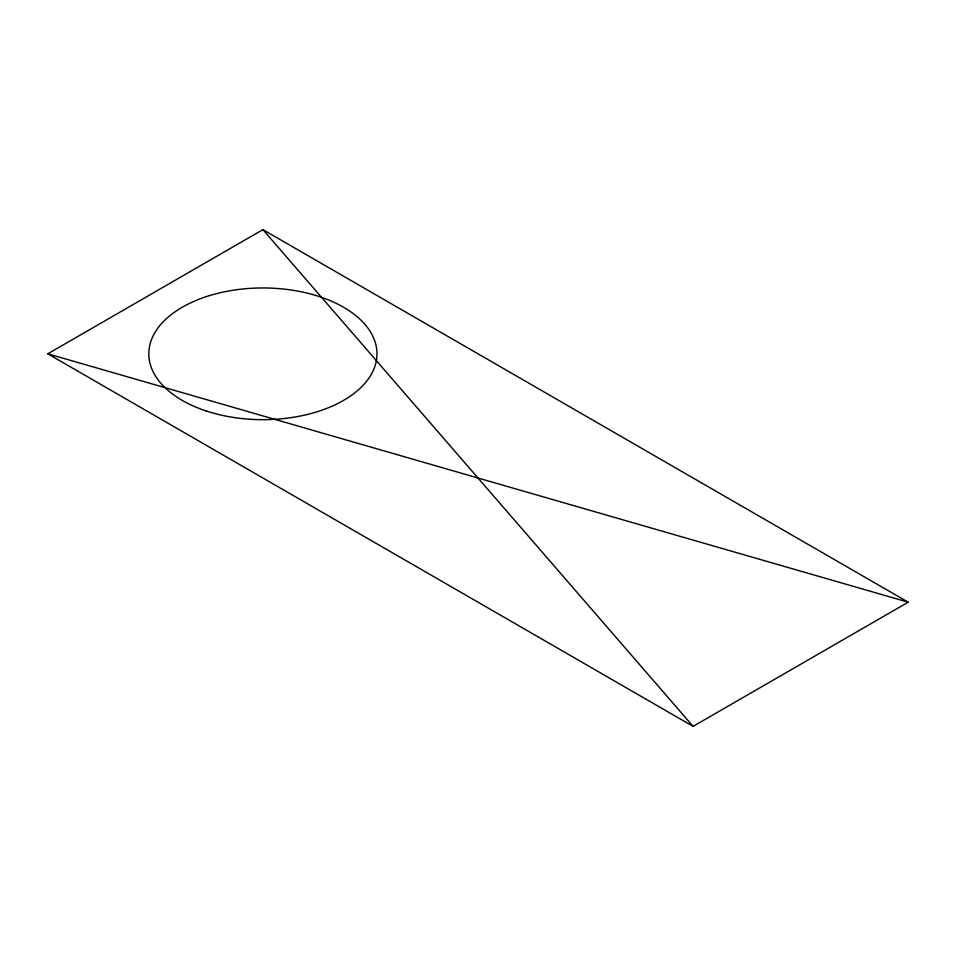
<?xml version="1.0" encoding="UTF-8"?>
<svg xmlns="http://www.w3.org/2000/svg" width="956" height="956" viewBox="0 0 956 956"><rect width="100%" height="100%" fill="white"/><g stroke="black" fill="none" stroke-linecap="round" stroke-linejoin="round"><path stroke-width="1.43" d="M47.8 353.816L262.9 229.631L908.2 602.184L693.1 726.369L47.8 353.816L908.2 602.184M262.9 229.631L693.1 726.369M205.863 410.853A114.075 65.856 0 0 0 376.975 353.816A114.075 65.856 0 0 0 205.863 296.778A114.075 65.856 0 0 0 205.863 410.853"/></g></svg>
